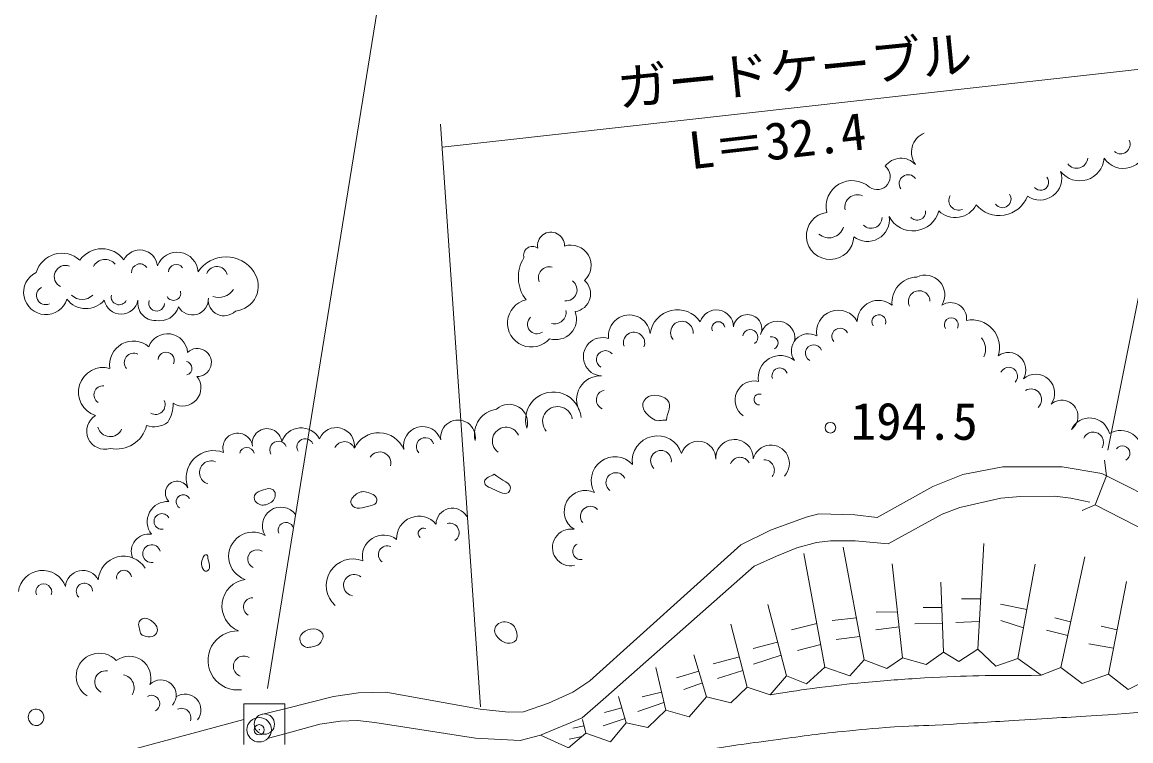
# Model space of a CAD drawing. Units: millimetres, scale not verified. Extents: x 40000 to 680000, y 20000 to 380000.
# Drawn here: x 152808 to 207230, y 303320 to 338608 of the extents above; entities that cross this region are included whole.
import ezdxf
from ezdxf.enums import TextEntityAlignment as Align

# ---------------------------------------------------------------- set-up
doc = ezdxf.new("R2010")
doc.units = ezdxf.units.MM
doc.header["$LTSCALE"] = 1000
doc.header["$PDMODE"] = 32
doc.header["$PDSIZE"] = 500
for name, color, linetype, lineweight in [('M-BGD', 7, 'Continuous', 13), ('M-BMK-ROW', 7, 'Continuous', 13), ('M-BMK-SRVR', 3, 'Continuous', 13), ('M-STR-HTXT', 7, 'Continuous', 13), ('M-STR-STR1', 1, 'Continuous', 13)]:
    doc.layers.add(name, color=color, linetype=linetype, lineweight=lineweight)
doc.styles.add('ＭＳ ゴシック', font='')
doc.styles.get('ＭＳ ゴシック').set_extended_font_data('MS Gothic')

msp = doc.modelspace()

# ---------------------------------------------------------------- linework, layer by layer
at = {"layer": 'M-BGD'}
for p, q in [((199722, 307819), (200011, 313016)), ((192211, 306940), (191183, 312510)), ((194145, 307292), (193104, 312829)), ((196029, 307392), (195515, 312015)), ((201681, 307367), (202539, 311997)), ((203791, 306915), (204965, 312347)), ((198039, 307669), (197898, 311104)), ((206128, 306589), (207018, 311142)), ((199859, 310292), (198922, 310286)), ((190327, 306513), (189412, 310014)), ((197949, 309871), (197029, 309870)), ((202126, 309766), (200829, 310034)), ((193756, 309362), (192571, 309225)), ((195777, 309658), (194730, 309632)), ((199797, 309178), (198642, 309137)), ((201960, 308874), (200843, 309221)), ((204275, 309157), (203495, 309363)), ((188393, 305961), (187599, 309051)), ((191817, 309074), (190580, 308777)), ((195859, 308923), (194716, 308777)), ((197981, 309084), (196623, 309071)), ((204134, 308499), (203084, 308756)), ((206553, 308765), (205782, 308957)), ((189893, 308172), (188692, 307846)), ((192008, 308042), (190861, 307753)), ((193928, 308448), (192767, 308300)), ((206378, 307868), (205165, 308078)), ((186408, 305483), (185776, 307547)), ((190061, 307529), (188701, 307079)), ((188013, 307440), (186720, 307107)), ((184398, 304830), (183907, 306920)), ((186021, 306748), (184925, 306416)), ((188185, 306770), (186935, 306388)), ((186199, 306166), (185290, 305836)), ((182464, 304202), (182075, 305500)), ((184192, 305706), (183243, 305481)), ((165695, 304884), (164494, 304600)), ((182241, 304945), (181392, 304715)), ((184312, 305197), (183037, 304752)), ((180480, 303700), (180321, 304359)), ((182402, 304409), (181336, 304060)), ((180393, 304060), (179847, 303948)), ((165695, 303658), (164898, 303443)), ((180291, 303539), (179660, 303406))]:
    msp.add_line(p, q, dxfattribs=at)
for points in [[(205815, 316443), (203856, 316769), (200942, 316769), (198983, 316392), (197515, 315804)], [(180669, 306273), (188087, 312937), (189535, 313661), (191294, 314296), (191914, 314459), (193687, 314415), (194781, 314282), (197515, 315804)], [(197973, 314444), (198832, 314785), (200842, 315237), (201820, 315312), (203503, 315337), (204282, 315237), (205211, 315036)], [(197973, 314444), (195313, 312996), (193702, 313144), (192491, 313144), (191796, 313055), (190836, 312789), (189845, 312390), (188737, 311903), (181452, 305461)], [(178260, 303599), (179626, 302971), (180480, 303700), (181686, 303273), (182464, 304202), (183519, 303976), (184398, 304830), (185554, 304504), (186408, 305483), (187589, 305182), (188393, 305961), (189523, 305584), (190327, 306513), (191307, 306111), (192211, 306940), (193442, 306513), (194145, 307292), (195250, 306865), (196029, 307392), (197185, 307066), (198039, 307669), (198792, 307217), (199722, 307819), (200601, 306990), (201681, 307367), (202837, 306538), (203791, 306915), (204846, 306136), (206128, 306589), (207107, 305835), (208268, 306436)], [(165695, 304884), (168094, 305490), (169320, 305682), (170665, 305712), (175290, 304870), (176679, 304722), (177418, 304751), (178644, 305165), (179841, 305712), (180669, 306273)], [(181452, 305461), (180299, 304456), (178260, 303599), (177255, 303333), (175054, 303451), (170118, 304219), (169261, 304323), (168434, 304279), (167414, 304146), (165695, 303658)], [(145520, 297797), (151722, 299773), (156595, 302335), (157801, 302787), (163695, 304370)]]:
    msp.add_lwpolyline(points, dxfattribs=at)
msp.add_circle((192482, 318696), 262, dxfattribs=at)
for centre, radius, start, end in [((197466, 332223), 1006, 111.98, 216.9717), ((206865, 332563), 1140, 213.9252, 358.3299), ((206727, 332609), 468, 229.316, 25.0534), ((194779, 331024), 641, 233.6533, 52.6069), ((195951, 330950), 976, 43.2069, 143.3341), ((204725, 332016), 1198, 218.2721, 355.7438), ((204573, 331975), 544, 216.5617, 354.9407), ((196303, 330674), 444, 36.04, 214.3952), ((202769, 330941), 1069, 234.7308, 18.1581), ((202805, 330747), 392, 219.8056, 39.8056), ((193551, 329554), 1276, 48.3527, 192.8845), ((193807, 329519), 615, 65.9366, 191.383), ((198773, 329855), 478, 150.0685, 293.1986), ((200771, 330588), 1475, 219.9334, 339.3626), ((200930, 329921), 422, 217.1494, 35.9083), ((192468, 328117), 1163, 97.9677, 357.8539), ((196534, 329671), 1314, 207.5355, 345.4041), ((196742, 329302), 413, 219.7312, 5.2277), ((198611, 330169), 1156, 225.8213, 332.8487), ((194301, 328918), 1078, 231.5684, 7.7429), ((194483, 329023), 535, 226.2807, 358.959), ((178766, 327638), 660, 357.774, 191.0235), ((192412, 328752), 736, 228.3046, 343.5862), ((179741, 326670), 994, 311.9006, 108.5058), ((154759, 325945), 1315, 47.9399, 163.6375), ((156724, 326160), 1325, 35.8666, 144.9182), ((158581, 326545), 876, 6.2463, 153.5044), ((160418, 326281), 1031, 3.5686, 159.5775), ((162814, 325457), 1630, 33.0304, 146.9696), ((177858, 327162), 436, 53.2609, 197.0075), ((154936, 326115), 550, 68.4483, 243.9398), ((156877, 326306), 648, 40.722, 151.9584), ((158587, 326333), 407, 35.0024, 184.5953), ((160369, 326324), 385, 36.3573, 176.8174), ((162362, 326095), 517, 13.1168, 160.05), ((178963, 326077), 1799, 147.8109, 217.7746), ((178694, 326058), 540, 76.3176, 202.1552), ((153969, 325336), 1088, 115.7202, 342.0672), ((163175, 325645), 1225, 274.8877, 34.8375), ((196746, 324849), 1241, 91.2732, 186.5026), ((197138, 325224), 962, 327.5497, 115.8465), ((153958, 325183), 446, 117.9795, 295.1506), ((162447, 325973), 883, 251.7851, 325.5896), ((179502, 325467), 545, 264.5137, 53.4113), ((179835, 325265), 875, 277.7077, 49.4115), ((155939, 325723), 1181, 217.7286, 319.4995), ((155751, 325739), 747, 225.4007, 314.5993), ((157664, 325116), 843, 190.9309, 349.0691), ((157570, 325120), 389, 166.9544, 332.7043), ((159353, 324822), 871, 171.1691, 270.7237), ((159405, 324812), 388, 160.5381, 357.2745), ((160237, 325298), 353, 207.7457, 16.7524), ((161169, 325012), 782, 209.1739, 3.4798), ((162722, 324967), 778, 173.1283, 315.7968), ((177806, 323831), 1174, 103.0375, 319.3325), ((194849, 323901), 1045, 50.593, 179.8092), ((196842, 324893), 530, 1.7138, 206.3587), ((159539, 324930), 994, 259.8685, 342.5015), ((179001, 324037), 1018, 252.5991, 20.7375), ((178951, 324354), 557, 253.9247, 9.5959), ((184976, 323132), 1356, 34.4519, 171.964), ((186890, 323647), 835, 0.3942, 162.4099), ((192867, 323399), 1065, 28.346, 190.6857), ((198381, 324046), 791, 354.0509, 123.1225), ((178073, 323770), 465, 131.0811, 305.755), ((182614, 323207), 1025, 6.4252, 187.6507), ((185192, 323370), 553, 354.9949, 219.2105), ((186984, 323583), 317, 8.2681, 204.2524), ((188416, 323553), 698, 336.6853, 171.7096), ((189889, 323074), 856, 353.3396, 166.3519), ((194864, 323903), 345, 338.9234, 215.3266), ((198419, 323753), 340, 330.8141, 214.165), ((199431, 322635), 1355, 342.6541, 101.2285), ((159943, 322322), 987, 4.0978, 159.1448), ((182846, 322862), 522, 338.3063, 198.7561), ((188549, 323140), 377, 303.04, 170.7373), ((191410, 322468), 840, 60.7798, 214.1993), ((192960, 323183), 404, 24.7305, 219.6609), ((158264, 321790), 1163, 49.4217, 188.9136), ((181296, 322178), 942, 71.3252, 266.9619), ((189606, 322852), 307, 294.6924, 103.6656), ((191666, 322351), 407, 21.1107, 240.9075), ((199224, 322546), 878, 335.4001, 39.992), ((158284, 321889), 463, 63.7428, 219.5222), ((159876, 322008), 398, 333.6574, 175.6424), ((161409, 321899), 689, 268.0225, 134.3402), ((181436, 322043), 435, 39.1341, 240.3932), ((190027, 321153), 1087, 50.8026, 189.9136), ((201220, 321534), 854, 329.4874, 125.3859), ((156787, 320441), 1213, 74.318, 251.6818), ((160800, 321613), 343, 286.5453, 78.5443), ((201237, 321224), 436, 316.6291, 152.2956), ((160693, 320649), 891, 237.733, 39.0799), ((181181, 320078), 1161, 86.7786, 211.382), ((189998, 321244), 385, 18.6607, 199.3905), ((202559, 320391), 931, 324.0454, 130.3598), ((156773, 320313), 441, 83.9494, 237.9352), ((188744, 320050), 940, 76.9291, 234.8289), ((202329, 320077), 523, 312.9013, 121.3921), ((159356, 319815), 469, 240.3747, 26.9609), ((178881, 319085), 1365, 4.9377, 197.4742), ((181473, 320065), 480, 102.1676, 245.1521), ((189000, 320080), 270, 72.4076, 271.3322), ((203842, 319251), 795, 306.6827, 131.7686), ((158494, 319884), 1724, 327.7458, 0.3634), ((176259, 318363), 1252, 97.4779, 193.4254), ((176712, 318940), 906, 342.9838, 132.831), ((179091, 319000), 734, 9.946, 220.4562), ((156863, 318527), 889, 121.0059, 287.4059), ((159284, 319840), 1101, 250.5407, 307.3205), ((174202, 318220), 852, 349.9885, 188.3013), ((205211, 318183), 992, 13.3866, 154.273), ((157125, 318874), 619, 193.687, 336.1858), ((157441, 319168), 1522, 258.1991, 346.0667), ((163391, 317702), 729, 7.3618, 197.778), ((164826, 317927), 724, 5.5286, 190.45), ((166508, 317672), 1015, 27.9144, 161.3565), ((168230, 317810), 891, 352.5799, 157.7672), ((170315, 317114), 1334, 22.2537, 154.2033), ((172466, 317811), 937, 17.76, 191.8055), ((176563, 318044), 674, 24.4835, 234.5618), ((205382, 317967), 512, 329.7733, 154.5785), ((206724, 317491), 1072, 351.4816, 120.7261), ((165383, 317607), 422, 22.751, 210.3791), ((166700, 317749), 406, 21.2869, 210.2518), ((168630, 317482), 528, 23.7703, 153.2148), ((172591, 317770), 434, 16.8087, 223.9496), ((183991, 317057), 1239, 17.2184, 187.4598), ((185996, 317168), 861, 358.6077, 162.7451), ((187774, 317198), 918, 358.4301, 183.1396), ((189565, 316938), 904, 316.7468, 164.9846), ((162207, 316218), 1353, 68.7702, 200.4054), ((163838, 317363), 361, 12.981, 167.019), ((170362, 316954), 552, 345.5339, 148.4152), ((184167, 317067), 510, 352.0917, 226.7884), ((206820, 317437), 367, 295.7299, 142.8489), ((162085, 316495), 572, 68.4364, 253.1023), ((181909, 316103), 1165, 42.8912, 210.3514), ((188049, 316747), 495, 26.9719, 159.3878), ((189219, 316610), 512, 321.7159, 90.0168), ((181951, 316002), 486, 26.3916, 232.8298), ((160419, 315483), 583, 26.9083, 225.3304), ((160711, 315061), 342, 27.4028, 239.5009), ((180455, 314581), 1036, 64.3245, 237.5663), ((159942, 314074), 997, 86.096, 217.945), ((165507, 313886), 909, 36.9527, 211.5858), ((173929, 313938), 807, 29.8275, 178.245), ((180702, 314346), 490, 43.9932, 219.7626), ((159665, 314091), 385, 26.7321, 280.1378), ((165757, 313664), 379, 14.2501, 203.8258), ((172286, 313250), 1099, 40.4625, 182.1103), ((159014, 312623), 849, 80.4338, 201.6951), ((164136, 312378), 1192, 59.9788, 251.2337), ((172503, 313510), 256, 62.7123, 231.4772), ((173797, 313543), 461, 303.6063, 105.2816), ((179746, 312812), 907, 80.2927, 281.3211), ((159163, 312510), 436, 16.1707, 278.8869), ((170553, 312377), 1047, 52.6364, 192.3059), ((180238, 312621), 403, 117.8973, 278.9726), ((157794, 311130), 1255, 32.4032, 175.6693), ((164338, 312246), 456, 57.7526, 246.2884), ((170730, 312463), 435, 65.1975, 235.725), ((169036, 310947), 1304, 67.7229, 228.6223), ((153811, 310489), 1197, 20.0121, 172.3948), ((155785, 310837), 852, 27.1163, 175.8477), ((157810, 311324), 370, 7.9723, 191.5925), ((169106, 310964), 524, 51.8712, 261.3583), ((153868, 310634), 390, 339.2278, 200.7723), ((155866, 310661), 401, 1.6271, 226.2979), ((163941, 309938), 1325, 98.1783, 247.1242), ((164126, 309889), 456, 89.6329, 240.7141), ((163382, 307267), 1451, 88.2665, 277.7068), ((156593, 306488), 1134, 42.9655, 237.9152), ((158059, 306401), 1070, 342.5737, 126.5153), ((163682, 306977), 508, 57.7107, 249.1592), ((156925, 306208), 555, 82.741, 245.3682), ((157663, 305926), 641, 327.0788, 80.0257), ((159620, 305564), 747, 319.1584, 136.2942), ((159156, 305151), 405, 299.6338, 119.8559), ((160803, 304835), 783, 321.4984, 124.1952), ((160630, 304454), 462, 340.0589, 114.713)]:
    msp.add_arc(centre, radius, start, end, dxfattribs=at)
for points, knots in [([(183796, 319109), (184006, 318972), (184186, 319083), (184436, 319066), (184436, 319066), (184436, 319066), (184436, 319066), (184453, 319450), (184750, 319776), (184479, 320048), (184162, 320368), (183552, 320395), (183326, 320006), (183128, 319664), (183465, 319325), (183796, 319109)], [0, 0, 0, 0, 1, 1, 1, 2, 2, 2, 3, 3, 3, 4, 4, 4, 5, 5, 5, 5]), ([(176750, 315607), (176602, 315306), (176203, 315558), (175896, 315692), (175712, 315773), (175507, 315833), (175511, 316034), (175516, 316271), (175797, 316268), (175981, 316418), (175981, 316418), (175981, 316418), (175981, 316418), (176281, 316102), (176942, 315999), (176750, 315607)], [0, 0, 0, 0, 1, 1, 1, 2, 2, 2, 3, 3, 3, 4, 4, 4, 5, 5, 5, 5]), ([(164647, 315641), (164826, 315694), (164973, 315750), (165124, 315641), (165225, 315568), (165251, 315461), (165225, 315339), (165179, 315129), (165051, 315009), (164848, 314938), (164651, 314869), (164477, 314876), (164320, 315013), (164213, 315107), (164170, 315231), (164220, 315365), (164290, 315551), (164456, 315585), (164647, 315641)], [0, 0, 0, 0, 1, 1, 1, 2, 2, 2, 3, 3, 3, 4, 4, 4, 5, 5, 5, 6, 6, 6, 6]), ([(169897, 314862), (170051, 314908), (170216, 314953), (170224, 315113), (170235, 315342), (170014, 315445), (169796, 315515), (169580, 315585), (169404, 315572), (169219, 315440), (169040, 315313), (168860, 315129), (168968, 314938), (169146, 314620), (169548, 314759), (169897, 314862)], [0, 0, 0, 0, 1, 1, 1, 2, 2, 2, 3, 3, 3, 4, 4, 4, 5, 5, 5, 5]), ([(161867, 312452), (161932, 312431), (161916, 312356), (161926, 312290), (161966, 312050), (162093, 311830), (161912, 311669), (161864, 311627), (161794, 311639), (161749, 311684), (161569, 311864), (161580, 312104), (161690, 312334), (161726, 312409), (161788, 312478), (161867, 312452)], [0, 0, 0, 0, 1, 1, 1, 2, 2, 2, 3, 3, 3, 4, 4, 4, 5, 5, 5, 5]), ([(159407, 308612), (159267, 308373), (158952, 308388), (158703, 308512), (158613, 308557), (158598, 308639), (158578, 308738), (158535, 308940), (158466, 309137), (158628, 309265), (158799, 309401), (159009, 309325), (159181, 309190), (159371, 309040), (159529, 308822), (159407, 308612)], [0, 0, 0, 0, 1, 1, 1, 2, 2, 2, 3, 3, 3, 4, 4, 4, 5, 5, 5, 5]), ([(176152, 308390), (176371, 308146), (176677, 308016), (176963, 308176), (177115, 308262), (177122, 308432), (177091, 308604), (177047, 308850), (176943, 309034), (176707, 309116), (176462, 309201), (176208, 309162), (176066, 308945), (175946, 308762), (176005, 308553), (176152, 308390)], [0, 0, 0, 0, 1, 1, 1, 2, 2, 2, 3, 3, 3, 4, 4, 4, 5, 5, 5, 5]), ([(166491, 308512), (166372, 308336), (166453, 308120), (166616, 307984), (166767, 307859), (166928, 307913), (167119, 307959), (167273, 307996), (167388, 308025), (167470, 308160), (167573, 308328), (167641, 308531), (167495, 308662), (167201, 308929), (166713, 308841), (166491, 308512)], [0, 0, 0, 0, 1, 1, 1, 2, 2, 2, 3, 3, 3, 4, 4, 4, 5, 5, 5, 5]), ([(189523, 305584), (190688, 305764), (190993, 305812), (191939, 305933), (192797, 306043), (193279, 306105), (194141, 306184), (195293, 306290), (195940, 306336), (197096, 306406), (199335, 306541), (200083, 306521), (202837, 306538)], [0, 0, 0, 0, 1, 1, 1, 2, 2, 2, 3, 3, 3, 4, 4, 4, 4]), ([(153704, 304141), (153558, 304024), (153353, 304052), (153227, 304191), (153076, 304359), (153064, 304613), (153227, 304769), (153383, 304918), (153640, 304909), (153780, 304744), (153933, 304562), (153890, 304288), (153704, 304141)], [0, 0, 0, 0, 1, 1, 1, 2, 2, 2, 3, 3, 3, 4, 4, 4, 4]), ([(198018, 304107), (199974, 304226), (200464, 304256), (202031, 304352), (203624, 304450), (204517, 304492), (206110, 304603), (208600, 304777), (209399, 304862), (212477, 305150)], [0, 0, 0, 0, 1, 1, 1, 2, 2, 2, 3, 3, 3, 3]), ([(170779, 299044), (172031, 299444), (172345, 299545), (173349, 299864), (173967, 300060), (174309, 300186), (174932, 300366), (175874, 300639), (176416, 300737), (177369, 300969), (178104, 301148), (178515, 301250), (179253, 301421), (179909, 301574), (180278, 301654), (180936, 301798), (181984, 302028), (182571, 302162), (183624, 302376), (184631, 302580), (185197, 302686), (186211, 302853), (187561, 303076), (188322, 303173), (189678, 303356), (191010, 303535), (191756, 303645), (193094, 303783), (194084, 303884), (194407, 303914), (195631, 304009)], [0, 0, 0, 0, 1, 1, 1, 2, 2, 2, 3, 3, 3, 4, 4, 4, 5, 5, 5, 6, 6, 6, 7, 7, 7, 8, 8, 8, 9, 9, 9, 10, 10, 10, 10])]:
    msp.add_open_spline(points, degree=3, knots=knots, dxfattribs=at)
msp.add_open_spline([(195631, 304009), (196824, 304058), (196824, 304058), (198018, 304107)], degree=3, dxfattribs=at)
at = {"layer": 'M-BMK-ROW'}
for p, q in [((164853, 305888), (171022, 344080)), ((165695, 305142), (163695, 305142)), ((163695, 303142), (163695, 305142)), ((165695, 303142), (165695, 305142))]:
    msp.add_line(p, q, dxfattribs=at)
msp.add_circle((164695, 304142), 500, dxfattribs=at)
at = {"layer": 'M-BMK-SRVR'}
msp.add_circle((164443, 303864), 600, dxfattribs=at)
msp.add_point((164443, 303864), dxfattribs=at)
at = {"layer": 'M-STR-HTXT'}
for p, q in [((206094, 317599), (210069, 337457)), ((173427, 332464), (209886, 336545)), ((175300, 304996), (173350, 333602))]:
    msp.add_line(p, q, dxfattribs=at)
at = {"layer": 'M-STR-STR1'}
for p, q in [((206041, 316330), (205934, 317094)), ((205479, 314905), (204844, 314624))]:
    msp.add_line(p, q, dxfattribs=at)
msp.add_lwpolyline([(205815, 316443), (215779, 311439), (224998, 310685), (225299, 309052), (215351, 309856), (205479, 314905), (206041, 316330)], dxfattribs=at)

# ---------------------------------------------------------------- texts
at = {"layer": 'M-BGD', "style": 'ＭＳ ゴシック'}
msp.add_text('194.5', height=1833, dxfattribs=at).set_placement((196600, 317550), align=Align.BOTTOM_CENTER)
at = {"layer": 'M-STR-HTXT', "style": 'ＭＳ ゴシック'}
for s, rotation, p in [('ガードケーブル', 5.701, (190869, 334775)), ('L＝32.4', 6.544, (190040, 331334))]:
    msp.add_text(s, height=1833, rotation=rotation, dxfattribs=at).set_placement(p, align=Align.BOTTOM_CENTER)

doc.saveas('drawing.dxf')
